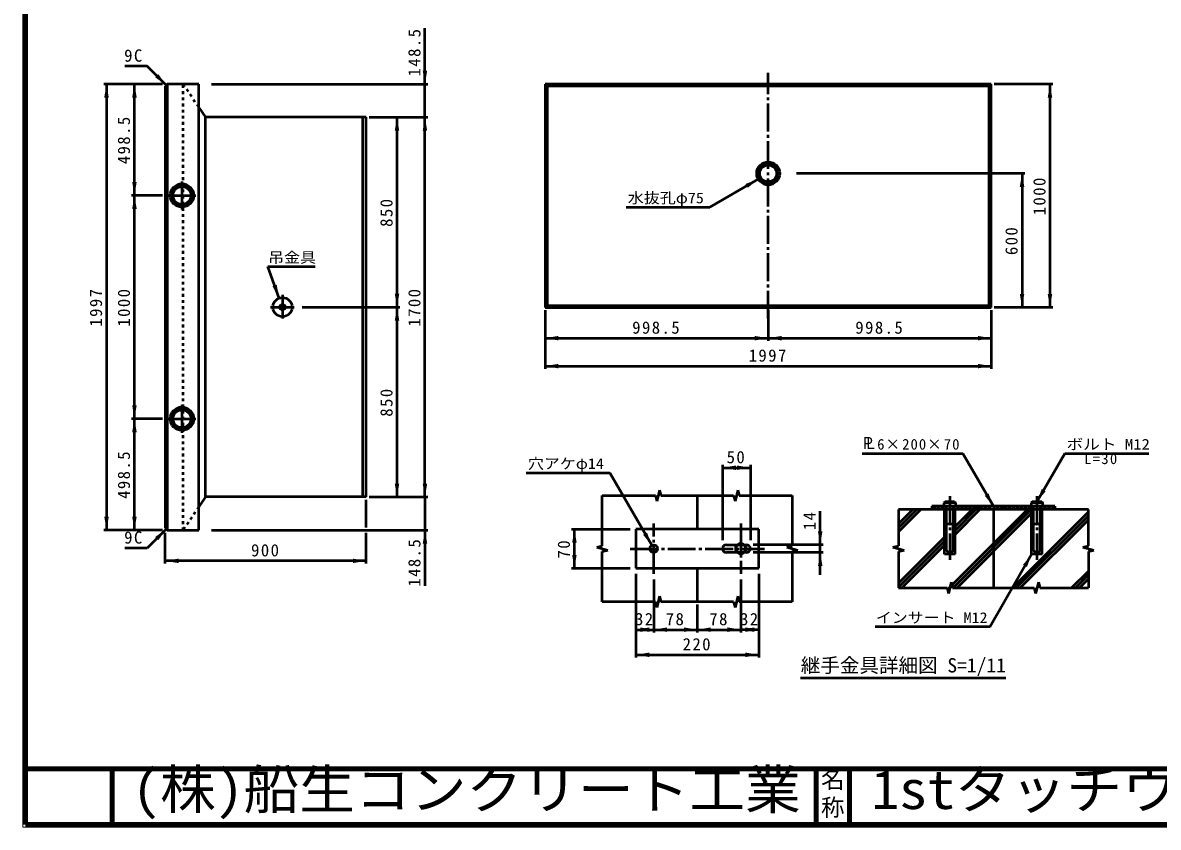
# Model space of a CAD drawing. Units: millimetres, scale not verified, with parts at other scales. Extents: x 100 to 4105, y 100 to 2870.
# Drawn here: x 100 to 2133, y 100 to 1541 of the extents above; entities that cross this region are included whole.
import ezdxf
from ezdxf.enums import TextEntityAlignment as Align

# ---------------------------------------------------------------- set-up
doc = ezdxf.new("R2010")
doc.units = ezdxf.units.MM
doc.header["$LTSCALE"] = 5
for name, pattern in [('USER1', [8, 4, -4]), ('USER2', [13.4, 10, -1.2, 1, -1.2]), ('USER3', [2.2, 1, -1.2])]:
    doc.linetypes.add(name, pattern=pattern)
doc.layers.add('V-nasSTD', color=7, linetype='Continuous', lineweight=50)
doc.styles.add('ＭＳ ゴシック', font='')
doc.styles.get('ＭＳ ゴシック').set_extended_font_data('MS Gothic')

msp = doc.modelspace()

# ---------------------------------------------------------------- hatches: boundary and pattern name
at = {"layer": 'V-nasSTD'}
for points in [[(339.823, 1446.151), (342.652, 1448.98), (356.794, 1429.181), (336.995, 1443.323)], [(819.994, 1454.981), (823.994, 1454.981), (819.994, 1430.981), (815.994, 1454.981)], [(249.994, 1406.981), (245.994, 1406.981), (249.994, 1430.981), (253.994, 1406.981)], [(299.994, 1406.981), (295.994, 1406.981), (299.994, 1430.981), (303.994, 1406.981)], [(1938.794, 1406.981), (1934.794, 1406.981), (1938.794, 1430.981), (1942.794, 1406.981)], [(769.994, 1347.581), (765.994, 1347.581), (769.994, 1371.581), (773.994, 1347.581)], [(819.994, 1347.581), (815.994, 1347.581), (819.994, 1371.581), (823.994, 1347.581)], [(1395.769, 1248.681), (1393.769, 1252.145), (1416.554, 1260.681), (1397.769, 1245.216)], [(1888.794, 1246.981), (1884.794, 1246.981), (1888.794, 1270.981), (1892.794, 1246.981)], [(299.994, 1255.581), (303.994, 1255.581), (299.994, 1231.581), (295.994, 1255.581)], [(299.994, 1207.581), (295.994, 1207.581), (299.994, 1231.581), (303.994, 1207.581)], [(550.903, 1070.296), (554.661, 1071.664), (559.111, 1047.743), (547.144, 1068.928)], [(769.994, 1055.581), (773.994, 1055.581), (769.994, 1031.581), (765.994, 1055.581)], [(1888.794, 1054.981), (1892.794, 1054.981), (1888.794, 1030.981), (1884.794, 1054.981)], [(1938.794, 1054.981), (1942.794, 1054.981), (1938.794, 1030.981), (1934.794, 1054.981)], [(769.994, 1007.581), (765.994, 1007.581), (769.994, 1031.581), (773.994, 1007.581)], [(1058.994, 975.981), (1058.994, 971.981), (1034.994, 975.981), (1058.994, 979.981)], [(1410.394, 975.981), (1410.394, 979.981), (1434.394, 975.981), (1410.394, 971.981)], [(1458.394, 975.981), (1458.394, 971.981), (1434.394, 975.981), (1458.394, 979.981)], [(1809.794, 975.981), (1809.794, 979.981), (1833.794, 975.981), (1809.794, 971.981)], [(1058.994, 925.981), (1058.994, 921.981), (1034.994, 925.981), (1058.994, 929.981)], [(1809.794, 925.981), (1809.794, 929.981), (1833.794, 925.981), (1809.794, 921.981)], [(299.994, 855.581), (303.994, 855.581), (299.994, 831.581), (295.994, 855.581)], [(299.994, 807.581), (295.994, 807.581), (299.994, 831.581), (303.994, 807.581)], [(1376.492, 743.944), (1376.492, 739.944), (1352.492, 743.944), (1376.492, 747.944)], [(1378.492, 743.944), (1378.492, 747.944), (1402.492, 743.944), (1378.492, 739.944)], [(769.994, 715.581), (773.994, 715.581), (769.994, 691.581), (765.994, 715.581)], [(819.994, 715.581), (823.994, 715.581), (819.994, 691.581), (815.994, 715.581)], [(1825.492, 695.729), (1828.956, 697.729), (1837.492, 674.944), (1822.028, 693.729)], [(1927.492, 703.729), (1930.956, 701.729), (1915.492, 682.944), (1924.028, 705.729)], [(249.994, 656.181), (253.994, 656.181), (249.994, 632.181), (245.994, 656.181)], [(299.994, 656.181), (303.994, 656.181), (299.994, 632.181), (295.994, 656.181)], [(339.823, 617.01), (342.652, 614.182), (356.794, 633.981), (336.995, 619.838)], [(819.994, 608.181), (815.994, 608.181), (819.994, 632.181), (823.994, 608.181)], [(1087.492, 609.944), (1083.492, 609.944), (1087.492, 633.944), (1091.492, 609.944)], [(1213.992, 625.791), (1217.456, 627.791), (1225.992, 605.007), (1210.528, 623.791)], [(1527.492, 629.944), (1531.492, 629.944), (1527.492, 605.944), (1523.492, 629.944)], [(1527.492, 567.944), (1523.492, 567.944), (1527.492, 591.944), (1531.492, 567.944)], [(378.994, 577.181), (378.994, 573.181), (354.994, 577.181), (378.994, 581.181)], [(690.994, 577.181), (690.994, 581.181), (714.994, 577.181), (690.994, 573.181)], [(1087.492, 587.944), (1091.492, 587.944), (1087.492, 563.944), (1083.492, 587.944)], [(1893.992, 568.16), (1897.456, 566.16), (1905.992, 588.944), (1890.528, 570.16)], [(1221.492, 453.944), (1221.492, 449.944), (1197.492, 453.944), (1221.492, 457.944)], [(1205.492, 453.944), (1205.492, 457.944), (1229.492, 453.944), (1205.492, 449.944)], [(1253.492, 453.944), (1253.492, 449.944), (1229.492, 453.944), (1253.492, 457.944)], [(1283.492, 453.944), (1283.492, 457.944), (1307.492, 453.944), (1283.492, 449.944)], [(1331.492, 453.944), (1331.492, 449.944), (1307.492, 453.944), (1331.492, 457.944)], [(1361.492, 453.944), (1361.492, 457.944), (1385.492, 453.944), (1361.492, 449.944)], [(1409.492, 453.944), (1409.492, 449.944), (1385.492, 453.944), (1409.492, 457.944)], [(1393.492, 453.944), (1393.492, 457.944), (1417.492, 453.944), (1393.492, 449.944)], [(1221.492, 408.944), (1221.492, 404.944), (1197.492, 408.944), (1221.492, 412.944)], [(1393.492, 408.944), (1393.492, 412.944), (1417.492, 408.944), (1393.492, 404.944)]]:
    msp.add_hatch(color=256, dxfattribs=at).paths.add_polyline_path(points)

# ---------------------------------------------------------------- linework, layer by layer
at = {"layer": 'V-nasSTD', "lineweight": 100}
for p, q in [((105, 2865), (105, 105)), ((105, 205), (4100, 205)), ((260, 205), (260, 105)), ((1520, 205), (1520, 105)), ((1580, 205), (1580, 105)), ((105, 105), (4100, 105))]:
    msp.add_line(p, q, dxfattribs=at)
at = {"layer": 'V-nasSTD'}
for p, q in [((819.994, 1430.981), (819.994, 1530.981)), ((322.853, 1463.122), (282.853, 1463.122)), ((356.794, 1429.181), (322.853, 1463.122)), ((349.994, 1430.981), (244.994, 1430.981)), ((249.994, 1430.981), (249.994, 632.181)), ((299.994, 1231.581), (299.994, 1430.981)), ((358.594, 1430.981), (354.994, 1427.381)), ((354.994, 1427.381), (354.994, 635.781)), ((414.994, 1430.981), (358.594, 1430.981)), ((358.594, 1430.981), (358.594, 632.181)), ((414.994, 632.181), (414.994, 1430.981)), ((437.994, 1430.981), (824.994, 1430.981)), ((819.994, 1371.581), (819.994, 1430.981)), ((1034.994, 1430.981), (1034.994, 1030.981)), ((1833.794, 1430.981), (1034.994, 1430.981)), ((1034.994, 1430.981), (1038.594, 1427.381)), ((1038.594, 1427.381), (1038.594, 1034.581)), ((1830.194, 1427.381), (1038.594, 1427.381)), ((1830.194, 1427.381), (1833.794, 1430.981)), ((1830.194, 1034.581), (1830.194, 1427.381)), ((1833.794, 1030.981), (1833.794, 1430.981)), ((1943.794, 1430.981), (1838.794, 1430.981)), ((1938.794, 1430.981), (1938.794, 1030.981)), ((414.994, 1389.401), (426.994, 1371.581)), ((714.994, 1371.581), (426.994, 1371.581)), ((426.994, 691.581), (426.994, 1371.581)), ((708.994, 691.581), (708.994, 1371.581)), ((714.994, 691.581), (714.994, 1371.581)), ((719.994, 1371.581), (824.994, 1371.581)), ((769.994, 1031.581), (769.994, 1371.581)), ((819.994, 691.581), (819.994, 1371.581)), ((1329.951, 1210.681), (1416.554, 1260.681)), ((1893.794, 1270.981), (1484.794, 1270.981)), ((1888.794, 1270.981), (1888.794, 1030.981)), ((349.994, 1231.581), (294.994, 1231.581)), ((299.994, 831.581), (299.994, 1231.581)), ((1179.951, 1210.681), (1329.951, 1210.681)), ((559.111, 1047.743), (538.59, 1104.125)), ((538.59, 1104.125), (623.59, 1104.125)), ((599.994, 1031.581), (774.994, 1031.581)), ((769.994, 691.581), (769.994, 1031.581)), ((1038.594, 1034.581), (1034.994, 1030.981)), ((1034.994, 1030.981), (1833.794, 1030.981)), ((1034.994, 1025.981), (1034.994, 920.981)), ((1038.594, 1034.581), (1830.194, 1034.581)), ((1434.394, 1025.981), (1434.394, 970.981)), ((1830.194, 1034.581), (1833.794, 1030.981)), ((1833.794, 1025.981), (1833.794, 920.981)), ((1943.794, 1030.981), (1838.794, 1030.981)), ((1034.994, 975.981), (1434.394, 975.981)), ((1434.394, 975.981), (1833.794, 975.981)), ((1034.994, 925.981), (1833.794, 925.981)), ((349.994, 831.581), (294.994, 831.581)), ((299.994, 632.181), (299.994, 831.581)), ((1602.873, 769.547), (1782.873, 769.547)), ((1782.873, 769.547), (1837.492, 674.944)), ((1965.492, 769.547), (1915.492, 682.944)), ((1965.492, 769.547), (2115.492, 769.547)), ((1000.992, 734.91), (1150.992, 734.91)), ((1225.992, 605.007), (1150.992, 734.91)), ((1352.492, 748.944), (1352.492, 613.944)), ((1352.492, 743.944), (1402.492, 743.944)), ((1402.492, 748.944), (1402.492, 613.944)), ((426.994, 691.581), (414.994, 673.761)), ((714.994, 691.581), (426.994, 691.581)), ((719.994, 691.581), (824.994, 691.581)), ((819.994, 691.581), (819.994, 632.181)), ((1137.492, 693.944), (1232.492, 693.944)), ((1137.492, 603.944), (1137.492, 693.944)), ((1232.492, 693.944), (1234.992, 683.944)), ((1239.992, 703.944), (1234.992, 683.944)), ((1239.992, 703.944), (1242.492, 693.944)), ((1242.492, 693.944), (1372.492, 693.944)), ((1307.492, 693.944), (1307.492, 633.944)), ((1372.492, 693.944), (1374.992, 683.944)), ((1379.992, 703.944), (1374.992, 683.944)), ((1379.992, 703.944), (1382.492, 693.944)), ((1382.492, 693.944), (1477.492, 693.944)), ((1477.492, 693.944), (1477.492, 603.944)), ((714.994, 637.181), (714.994, 686.581)), ((1947.492, 674.944), (1727.492, 674.944)), ((1727.492, 674.944), (1727.492, 668.944)), ((1728.551, 668.944), (1734.551, 674.944)), ((1735.622, 668.944), (1741.622, 674.944)), ((1742.693, 668.944), (1748.693, 674.944)), ((1750.992, 682.944), (1748.992, 680.944)), ((1748.992, 680.944), (1748.992, 674.944)), ((1769.992, 680.944), (1748.992, 680.944)), ((1748.992, 674.944), (1769.992, 674.944)), ((1749.764, 668.944), (1753.492, 672.672)), ((1767.992, 682.944), (1750.992, 682.944)), ((1753.492, 644.944), (1753.492, 674.944)), ((1769.907, 674.944), (1765.492, 670.53)), ((1765.492, 674.944), (1765.492, 644.944)), ((1767.992, 682.944), (1769.992, 680.944)), ((1769.992, 674.944), (1769.992, 680.944)), ((1770.978, 668.944), (1776.978, 674.944)), ((1778.049, 668.944), (1784.049, 674.944)), ((1785.12, 668.944), (1791.12, 674.944)), ((1792.191, 668.944), (1798.191, 674.944)), ((1799.262, 668.944), (1805.262, 674.944)), ((1806.333, 668.944), (1812.333, 674.944)), ((1813.404, 668.944), (1819.404, 674.944)), ((1820.475, 668.944), (1826.475, 674.944)), ((1827.546, 668.944), (1833.546, 674.944)), ((1834.617, 668.944), (1837.492, 671.819)), ((1840.617, 674.944), (1837.492, 671.819)), ((1841.688, 668.944), (1847.688, 674.944)), ((1848.759, 668.944), (1854.759, 674.944)), ((1855.83, 668.944), (1861.83, 674.944)), ((1862.902, 668.944), (1868.902, 674.944)), ((1869.973, 668.944), (1875.973, 674.944)), ((1877.044, 668.944), (1883.044, 674.944)), ((1884.115, 668.944), (1890.115, 674.944)), ((1891.186, 668.944), (1897.186, 674.944)), ((1898.257, 668.944), (1904.257, 674.944)), ((1906.992, 682.944), (1904.992, 680.944)), ((1904.992, 680.944), (1904.992, 674.944)), ((1925.992, 680.944), (1904.992, 680.944)), ((1904.992, 674.944), (1925.992, 674.944)), ((1905.328, 668.944), (1909.492, 673.109)), ((1923.992, 682.944), (1906.992, 682.944)), ((1909.492, 644.944), (1909.492, 674.944)), ((1925.47, 674.944), (1921.492, 670.966)), ((1921.492, 674.944), (1921.492, 644.944)), ((1923.992, 682.944), (1925.992, 680.944)), ((1925.992, 674.944), (1925.992, 680.944)), ((1926.541, 668.944), (1932.541, 674.944)), ((1933.612, 668.944), (1939.612, 674.944)), ((1940.683, 668.944), (1946.683, 674.944)), ((1947.492, 674.944), (1947.492, 668.944)), ((1527.492, 605.944), (1527.492, 665.944)), ((1667.492, 668.944), (1667.492, 603.944)), ((2007.492, 668.944), (1667.492, 668.944)), ((1693.196, 668.944), (1667.492, 643.241)), ((1700.267, 668.944), (1667.492, 636.17)), ((1707.338, 668.944), (1667.492, 629.098)), ((1749.992, 588.944), (1749.992, 668.944)), ((1898.257, 668.944), (1763.245, 533.933)), ((1905.328, 668.944), (1765.328, 528.944)), ((1768.992, 588.944), (1768.992, 668.944)), ((1799.262, 668.944), (1768.992, 638.675)), ((1806.333, 668.944), (1768.992, 631.603)), ((1813.404, 668.944), (1768.992, 624.532)), ((1772.399, 528.944), (1905.992, 662.537)), ((1837.492, 668.944), (1837.492, 528.944)), ((1871.394, 528.944), (2007.492, 665.043)), ((1878.465, 528.944), (2007.492, 657.971)), ((1885.536, 528.944), (2007.492, 650.9)), ((1905.992, 588.944), (1905.992, 668.944)), ((1924.992, 588.944), (1924.992, 668.944)), ((2007.492, 603.944), (2007.492, 668.944)), ((349.994, 632.181), (244.994, 632.181)), ((356.794, 633.981), (322.853, 600.039)), ((354.994, 635.781), (358.594, 632.181)), ((358.594, 632.181), (414.994, 632.181)), ((437.994, 632.181), (824.994, 632.181)), ((819.994, 632.181), (819.994, 532.181)), ((1082.492, 633.944), (1187.492, 633.944)), ((1087.492, 563.944), (1087.492, 633.944)), ((1197.492, 633.944), (1197.492, 563.944)), ((1417.492, 633.944), (1197.492, 633.944)), ((1417.492, 563.944), (1417.492, 633.944)), ((1753.492, 594.944), (1753.492, 644.944)), ((1765.492, 594.944), (1765.492, 644.944)), ((1909.492, 594.944), (1909.492, 644.944)), ((1921.492, 594.944), (1921.492, 644.944)), ((354.994, 572.181), (354.994, 627.181)), ((714.994, 572.181), (714.994, 627.181)), ((1729.262, 598.944), (1749.992, 619.675)), ((1736.333, 598.944), (1749.992, 612.603)), ((322.853, 600.039), (282.853, 600.039)), ((1127.492, 601.444), (1137.492, 603.944)), ((1127.492, 601.444), (1147.492, 596.444)), ((1137.492, 593.944), (1147.492, 596.444)), ((1137.492, 503.944), (1137.492, 593.944)), ((1359.492, 605.944), (1379.43, 605.944)), ((1379.43, 591.944), (1359.492, 591.944)), ((1376.399, 604.194), (1385.492, 609.444)), ((1376.399, 593.694), (1376.399, 604.194)), ((1385.492, 588.444), (1376.399, 593.694)), ((1385.492, 609.444), (1394.585, 604.194)), ((1394.585, 593.694), (1385.492, 588.444)), ((1391.554, 605.944), (1395.492, 605.944)), ((1395.492, 591.944), (1391.554, 591.944)), ((1394.585, 604.194), (1394.585, 593.694)), ((1532.492, 605.944), (1407.492, 605.944)), ((1532.492, 591.944), (1407.492, 591.944)), ((1467.492, 601.444), (1477.492, 603.944)), ((1467.492, 601.444), (1487.492, 596.444)), ((1477.492, 593.944), (1487.492, 596.444)), ((1477.492, 593.944), (1477.492, 503.944)), ((1527.492, 591.944), (1527.492, 605.944)), ((1527.492, 551.944), (1527.492, 591.944)), ((1657.492, 601.444), (1667.492, 603.944)), ((1657.492, 601.444), (1677.492, 596.444)), ((1729.262, 598.944), (1667.492, 537.175)), ((1736.333, 598.944), (1667.492, 530.103)), ((1667.492, 593.944), (1677.492, 596.444)), ((1667.761, 594.012), (1667.492, 593.743)), ((1667.492, 593.944), (1667.492, 528.944)), ((1743.404, 598.944), (1673.404, 528.944)), ((1743.404, 598.944), (1749.992, 605.532)), ((1997.492, 601.444), (2007.492, 603.944)), ((1997.492, 601.444), (2017.492, 596.444)), ((2007.492, 593.944), (2017.492, 596.444)), ((2007.492, 593.944), (2007.492, 528.944)), ((2016.404, 596.172), (2016.839, 596.608)), ((714.994, 577.181), (354.994, 577.181)), ((1768.992, 588.944), (1749.992, 588.944)), ((1830.992, 459.041), (1905.992, 588.944)), ((1924.992, 588.944), (1905.992, 588.944)), ((1082.492, 563.944), (1187.492, 563.944)), ((1197.492, 563.944), (1417.492, 563.944)), ((1197.492, 553.944), (1197.492, 403.944)), ((1307.492, 563.944), (1307.492, 503.944)), ((1417.492, 553.944), (1417.492, 403.944)), ((1977.46, 528.944), (2007.492, 558.977)), ((1984.531, 528.944), (2007.492, 551.905)), ((1229.492, 543.944), (1229.492, 448.944)), ((1385.492, 543.944), (1385.492, 448.944)), ((1667.492, 528.944), (1754.492, 528.944)), ((1754.492, 528.944), (1756.992, 518.944)), ((1755.245, 525.933), (1759.904, 530.591)), ((1761.992, 538.944), (1756.992, 518.944)), ((1761.992, 538.944), (1764.492, 528.944)), ((1764.492, 528.944), (1910.492, 528.944)), ((1910.492, 528.944), (1912.992, 518.944)), ((1917.992, 538.944), (1912.992, 518.944)), ((1917.992, 538.944), (1920.492, 528.944)), ((1920.492, 528.944), (2007.492, 528.944)), ((1991.602, 528.944), (2007.492, 544.834)), ((1239.992, 513.944), (1234.992, 493.944)), ((1239.992, 513.944), (1242.492, 503.944)), ((1379.992, 513.944), (1374.992, 493.944)), ((1379.992, 513.944), (1382.492, 503.944)), ((1232.492, 503.944), (1137.492, 503.944)), ((1232.492, 503.944), (1234.992, 493.944)), ((1372.492, 503.944), (1242.492, 503.944)), ((1307.492, 498.944), (1307.492, 448.944)), ((1372.492, 503.944), (1374.992, 493.944)), ((1477.492, 503.944), (1382.492, 503.944)), ((1197.492, 453.944), (1229.492, 453.944)), ((1229.492, 453.944), (1307.492, 453.944)), ((1307.492, 453.944), (1385.492, 453.944)), ((1417.492, 453.944), (1385.492, 453.944)), ((1830.992, 459.041), (1625.992, 459.041)), ((1197.492, 408.944), (1417.492, 408.944)), ((1492.493, 367.917), (1859.993, 367.917))]:
    msp.add_line(p, q, dxfattribs=at)
at = {"layer": 'V-nasSTD', "linetype": 'USER2'}
for p, q in [((1434.394, 1010.981), (1434.394, 1450.981)), ((384.994, 1256.581), (384.994, 1206.581)), ((359.994, 1231.581), (409.994, 1231.581)), ((564.994, 1053.381), (564.994, 1010.981)), ((543.794, 1031.581), (586.194, 1031.581)), ((384.994, 856.581), (384.994, 806.581)), ((359.994, 831.581), (409.994, 831.581)), ((1759.492, 692.944), (1759.492, 578.944)), ((1915.492, 692.944), (1915.492, 578.944)), ((1229.492, 553.944), (1229.492, 643.944)), ((1385.492, 643.944), (1385.492, 553.944)), ((1187.492, 598.944), (1427.492, 598.944))]:
    msp.add_line(p, q, dxfattribs=at)
at = {"layer": 'V-nasSTD', "linetype": 'USER3'}
for p, q in [((386.994, 632.181), (386.994, 1430.981)), ((386.994, 1430.981), (414.994, 1389.401)), ((414.994, 673.761), (386.994, 632.181))]:
    msp.add_line(p, q, dxfattribs=at)
at = {"layer": 'V-nasSTD', "linetype": 'USER1'}
for p, q in [((1379.43, 605.944), (1391.554, 605.944)), ((1391.554, 591.944), (1379.43, 591.944))]:
    msp.add_line(p, q, dxfattribs=at)
at = {"layer": 'V-nasSTD', "lineweight": 13}
msp.add_lwpolyline([(100, 100), (100, 2870), (4105, 2870), (4105, 100)], close=True, dxfattribs=at)
at = {"layer": 'V-nasSTD'}
for centre, radius in [((1434.394, 1270.981), 20.6), ((1434.394, 1270.981), 17), ((1434.394, 1270.981), 15), ((384.994, 1231.581), 21), ((384.994, 1231.581), 18), ((384.994, 1231.581), 16), ((564.994, 1031.581), 17.2), ((564.994, 1031.581), 5), ((384.994, 831.581), 21), ((384.994, 831.581), 18), ((384.994, 831.581), 16), ((1229.492, 598.944), 7), ((1385.492, 598.944), 8.5)]:
    msp.add_circle(centre, radius, dxfattribs=at)
for centre, radius, start, end in [((1759.492, 654.382), 28.562, 68.4314, 111.5686), ((1915.492, 654.382), 28.562, 68.4314, 111.5686), ((1759.492, 652.944), 10, 233.1301, 306.8699), ((1915.492, 652.944), 10, 233.1301, 306.8699), ((1359.492, 598.944), 7, 90, 270), ((1395.492, 598.944), 7, 270, 90), ((1759.492, 602.944), 10, 233.1301, 306.8699), ((1915.492, 602.944), 10, 233.1301, 306.8699)]:
    msp.add_arc(centre, radius, start, end, dxfattribs=at)

# ---------------------------------------------------------------- texts
at = {"layer": 'V-nasSTD', "style": 'ＭＳ ゴシック'}
for s, height, width, p in [('水抜孔φ75', 19.06, 1.1, (1251.201, 1236.681)), ('吊金具', 19.06, 1.1, (582.09, 1130.125)), ('Ｐ', 21.63, 0.9, (1612.751, 799.047)), ('Ｌ', 21.63, 0.9, (1617.373, 799.047)), ('ボルト M12', 19.06, 1.15, (2042.992, 795.547)), ('穴アケφ14', 19.06, 1.1, (1072.242, 760.91)), ('インサート M12', 19.06, 1.1, (1726.992, 485.041))]:
    msp.add_text(s, height=height, dxfattribs=dict(at, width=width)).set_placement(p, align=Align.TOP_CENTER)
msp.add_text('継手金具詳細図 S=1/11', height=25.66, dxfattribs=at).set_placement((1676.243, 402.917), align=Align.TOP_CENTER)
at = {"layer": 'V-nasSTD', "style": 'ＭＳ ゴシック', "width": 1.05}
for s, p in [('(株)船生コンクリート工業', (296, 202.55)), ('1stタッチウォールＦ型', (1619.25, 202.47))]:
    msp.add_text(s, height=69.65, dxfattribs=at).set_placement(p, align=Align.TOP_LEFT)
at = {"layer": 'V-nasSTD', "style": 'ＭＳ ゴシック'}
for s, p in [('名', (1528.982, 200.999)), ('称', (1528.976, 151.01))]:
    msp.add_text(s, height=30.79, dxfattribs=at).set_placement(p, align=Align.TOP_LEFT)
at = {"layer": 'V-nasSTD', "char_height": 21.99, "attachment_point": 2, "rotation": 90, "style": 'ＭＳ ゴシック'}
for s, insert in [('\\T1.17;148.5', (789.994, 1488.481)), ('\\T1.17;498.5', (269.994, 1331.281)), ('\\T1.17;1000', (1908.794, 1230.981)), ('\\T1.17;850', (739.994, 1201.581)), ('\\T1.17;600', (1858.794, 1150.981)), ('\\T1.17;1997', (219.994, 1031.581)), ('\\T1.17;1000', (269.994, 1031.581)), ('\\T1.17;1700', (789.994, 1031.581)), ('\\T1.17;850', (739.994, 861.581)), ('\\T1.17;498.5', (269.994, 731.881)), ('\\T1.17;14', (1497.492, 649.694)), ('\\T1.17;148.5', (789.994, 574.681)), ('\\T1.17;70', (1057.492, 598.944))]:
    msp.add_mtext(s, dxfattribs=dict(at, insert=insert))
at = {"layer": 'V-nasSTD', "attachment_point": 2, "style": 'ＭＳ ゴシック'}
for s, insert, char_height in [('\\T1.17;9C', (299.103, 1493.122), 21.99), ('\\T1.17;998.5', (1234.694, 1005.981), 21.99), ('\\T1.17;998.5', (1634.094, 1005.981), 21.99), ('\\T1.17;1997', (1434.394, 955.981), 21.99), ('\\T1.15;6×200×70', (1704.123, 795.547), 19.06), ('\\T1.17;50', (1377.492, 773.944), 21.99), ('\\T1.19;L=30', (2030.711, 769.547), 19.06), ('\\T1.17;9C', (299.103, 630.039), 21.99), ('\\T1.17;900', (534.994, 607.181), 21.99), ('\\T1.17;32', (1213.492, 483.944), 21.99), ('\\T1.17;78', (1268.492, 483.944), 21.99), ('\\T1.17;78', (1346.492, 483.944), 21.99), ('\\T1.17;32', (1401.492, 483.944), 21.99), ('\\T1.17;220', (1307.492, 438.944), 21.99)]:
    msp.add_mtext(s, dxfattribs=dict(at, insert=insert, char_height=char_height))

doc.saveas('drawing.dxf')
